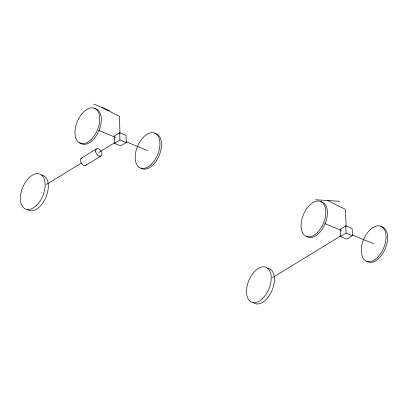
<?xml version="1.0" encoding="UTF-8"?>
<svg xmlns="http://www.w3.org/2000/svg" width="408" height="408" viewBox="0 0 408 408"><rect width="100%" height="100%" fill="white"/><g stroke="black" fill="none" stroke-linecap="round" stroke-linejoin="round"><path stroke-width="0.61" d="M119.687 132.722L114.189 136.083L114.454 143.315L120.788 145.926L126.286 142.571L126.021 135.334L119.687 132.722L119.952 139.959L114.454 143.315M81.289 158.227L96.405 148.986M46.318 184.513L81.631 162.925M98.476 152.628L114.23 142.999M85.961 165.189L101.072 155.948M345.795 225.899L340.298 229.26L340.563 236.492L346.897 239.103L352.395 235.742L352.13 228.511L345.795 225.899L346.06 233.131L340.563 236.492M272.427 277.685L340.884 235.839M315.573 199.762L339.655 201.251M93.585 104.066L109.426 110.594M98.746 130.468L115.484 137.369M126.148 141.76L147.543 150.578M324.855 223.645L341.593 230.546M352.257 234.937L373.651 243.755M119.952 139.959L126.286 142.571M346.06 233.131L352.395 235.742M327.614 200.506L345.5 209.447L346.122 226.379M101.505 107.329L119.391 116.27L120.013 133.202M320.708 201.725A18.88 10.899 -67.6 0 1 325.212 223.513A18.88 10.899 -67.6 0 1 306.719 236.451M380.899 226.532A18.88 10.899 -67.6 0 1 385.407 248.314A18.88 10.899 -67.6 0 1 366.914 261.258M267.709 268.189A18.88 10.899 -67.6 0 1 271.835 290.884A18.88 10.899 -67.6 0 1 252.807 302.18M94.6 108.553A18.88 10.899 -67.6 0 1 98.721 131.249A18.88 10.899 -67.6 0 1 79.698 142.545M154.79 133.355A18.88 10.899 -67.6 0 1 159.299 155.142A18.88 10.899 -67.6 0 1 140.806 168.081M41.601 175.012A18.88 10.899 -67.6 0 1 46.109 196.794A18.88 10.899 -67.6 0 1 27.611 209.738M86.435 164.643A4.197 2.688 58.6 0 1 81.478 163.343A4.197 2.688 58.6 0 1 81.926 157.921M317.235 232.713A18.88 10.899 -67.6 0 0 321.779 202.098A18.88 10.899 -67.6 0 0 301.359 222.039A18.88 10.899 -67.6 0 0 317.235 232.713M377.425 257.514A18.88 10.899 -67.6 0 0 381.975 226.899A18.88 10.899 -67.6 0 0 361.554 246.84A18.88 10.899 -67.6 0 0 377.425 257.514M262.65 298.518A18.88 10.899 -67.6 0 0 267.194 267.903A18.88 10.899 -67.6 0 0 246.774 287.844A18.88 10.899 -67.6 0 0 262.65 298.518M91.127 139.536A18.88 10.899 -67.6 0 0 95.671 108.921A18.88 10.899 -67.6 0 0 75.251 128.862A18.88 10.899 -67.6 0 0 91.127 139.536M151.317 164.342A18.88 10.899 -67.6 0 0 155.866 133.727A18.88 10.899 -67.6 0 0 135.446 153.668A18.88 10.899 -67.6 0 0 151.317 164.342M36.542 205.341A18.88 10.899 -67.6 0 0 41.086 174.726A18.88 10.899 -67.6 0 0 20.665 194.667A18.88 10.899 -67.6 0 0 36.542 205.341M95.569 151.164A4.197 2.688 58.6 0 0 100.439 156.254A4.197 2.688 58.6 0 0 100.205 149.991A4.197 2.688 58.6 0 0 95.569 151.164"/></g></svg>
